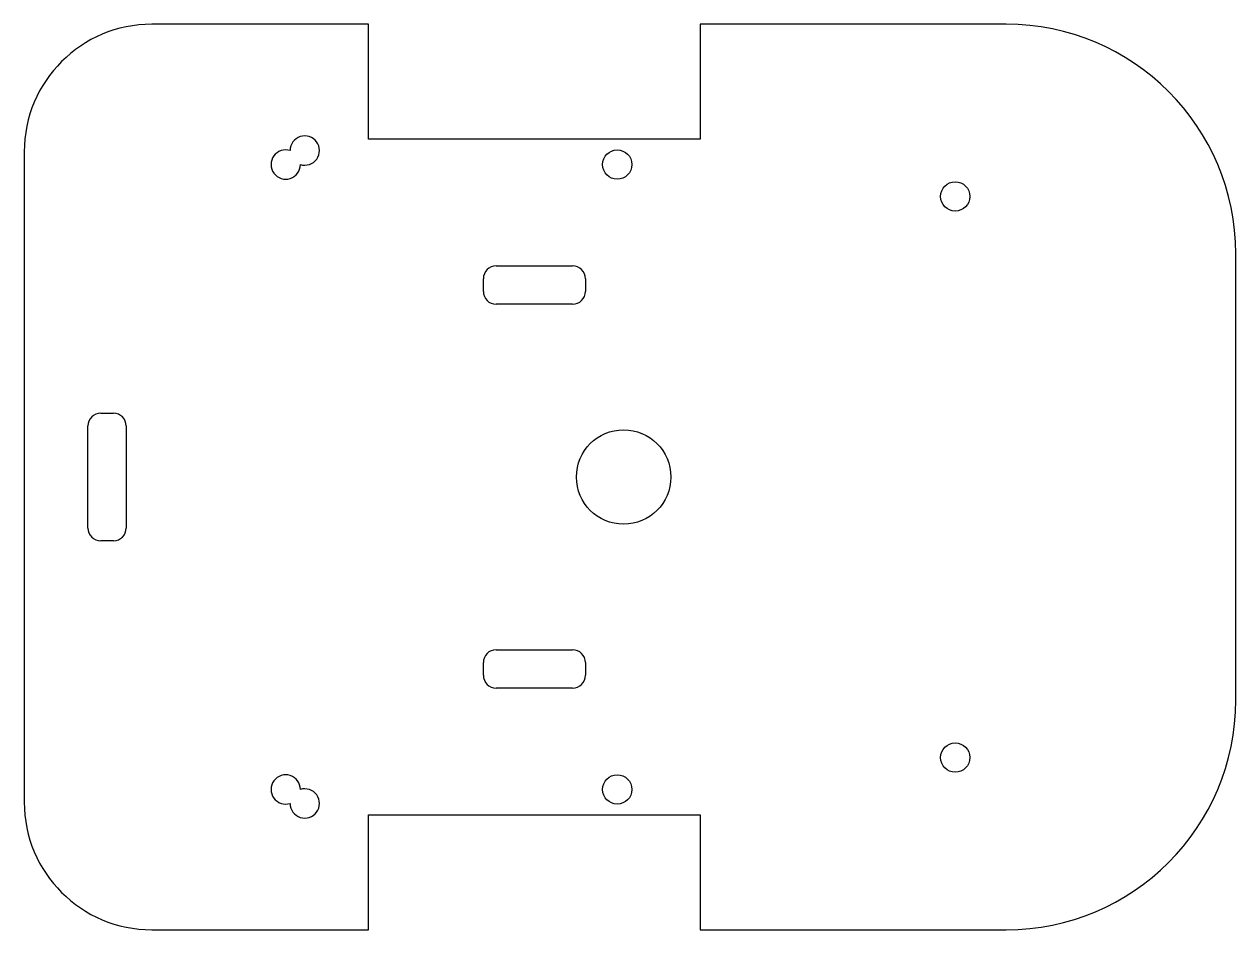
# Model space of a CAD drawing. Header units: millimetres. Extents: x -40 to 55, y -35.5 to 35.5.
import ezdxf

# ---------------------------------------------------------------- set-up
doc = ezdxf.new("R2010")
doc.units = ezdxf.units.MM

msp = doc.modelspace()

# ---------------------------------------------------------------- linework, layer by layer
for p, q in [((-13, 35.5, 18), (-30, 35.5, 18)), ((-13, 26.5, 18), (-13, 35.5, 18)), ((37, 35.5, 18), (13, 35.5, 18)), ((13, 35.5, 18), (13, 26.5, 18)), ((13, 26.5, 18), (-13, 26.5, 18)), ((-40, 25.5, 18), (-40, -25.5, 18)), ((55, -17.5, 18), (55, 17.5, 18)), ((-3, 16.55, 18), (3, 16.55, 18)), ((-4, 14.55, 18), (-4, 15.55, 18)), ((4, 15.55, 18), (4, 14.55, 18)), ((3, 13.55, 18), (-3, 13.55, 18)), ((-34, 5, 18), (-33, 5, 18)), ((-35, -4, 18), (-35, 4, 18)), ((-32, 4, 18), (-32, -4, 18)), ((-33, -5, 18), (-34, -5, 18)), ((-3, -13.55, 18), (3, -13.55, 18)), ((-4, -15.55, 18), (-4, -14.55, 18)), ((4, -14.55, 18), (4, -15.55, 18)), ((3, -16.55, 18), (-3, -16.55, 18)), ((-13, -35.5, 18), (-13, -26.5, 18)), ((-13, -26.5, 18), (13, -26.5, 18)), ((13, -26.5, 18), (13, -35.5, 18)), ((-30, -35.5, 18), (-13, -35.5, 18)), ((13, -35.5, 18), (37, -35.5, 18))]:
    msp.add_line(p, q)
for centre, radius in [((6.5, 24.5, 18), 1.15), ((33, 22, 18), 1.15), ((7, 0, 18), 3.7), ((33, -22, 18), 1.15), ((6.5, -24.5, 18), 1.15)]:
    msp.add_circle(centre, radius)
for centre, radius, start, end in [((-30, 25.5, 18), 10, 90, 180), ((37, 17.5, 18), 18, 0, 90), ((-18, 25.6, 18), 1.15, -107.7194, 180.22708), ((-19.5, 24.5, 18), 1.15, -287.7194, 0.22708), ((-3, 15.55, 18), 1, 90, 180), ((3, 15.55, 18), 1, 0, 90), ((-3, 14.55, 18), 1, -180, -90), ((3, 14.55, 18), 1, 270, 360), ((-34, 4, 18), 1, 90, 180), ((-33, 4, 18), 1, 0, 90), ((-34, -4, 18), 1, -180, -90), ((-33, -4, 18), 1, 270, 360), ((-3, -14.55, 18), 1, 90, 180), ((3, -14.55, 18), 1, 0, 90), ((-3, -15.55, 18), 1, -180, -90), ((3, -15.55, 18), 1, 270, 360), ((37, -17.5, 18), 18, 270, 360), ((-19.5, -24.5, 18), 1.15, -0.22708, 287.7194), ((-18, -25.6, 18), 1.15, -180.22708, 107.7194), ((-30, -25.5, 18), 10, -180, -90)]:
    msp.add_arc(centre, radius, start, end)

doc.saveas('drawing.dxf')
